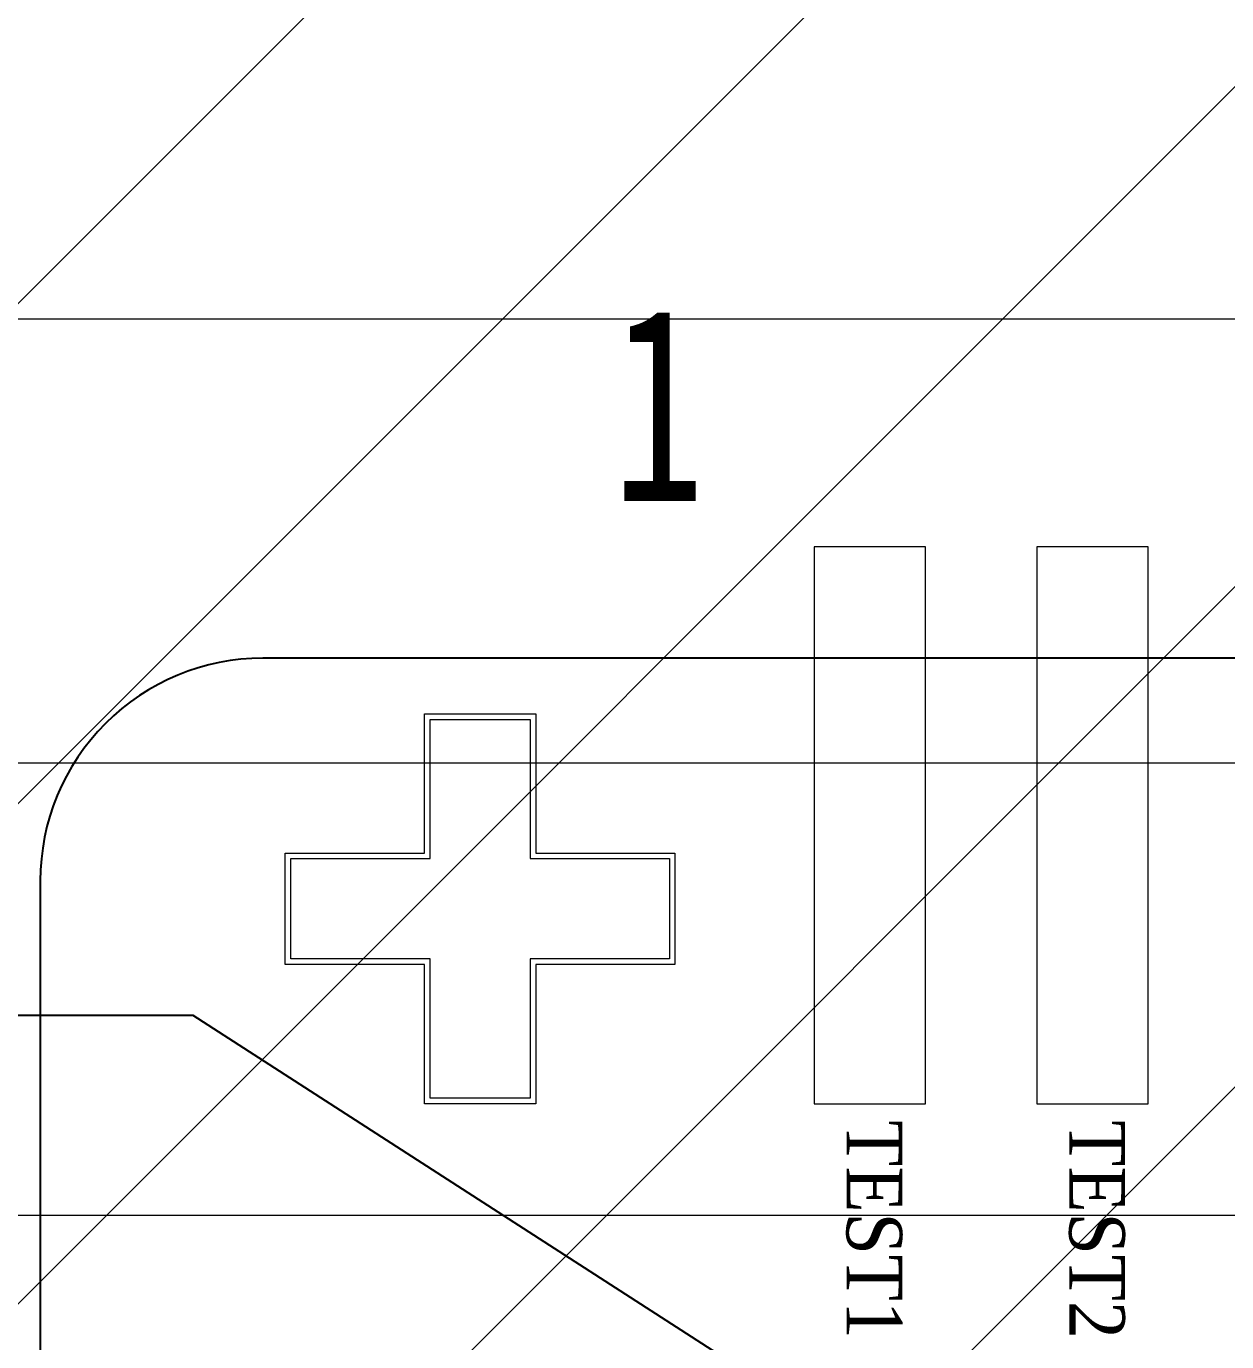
# Model space of a CAD drawing. Header units: millimetres. Extents: x 1845 to 2650, y -178 to 579.
# Drawn here: x 2457.168 to 2458.246, y 283.905 to 285.086 of the extents above; entities that cross this region are included whole.
import ezdxf
from ezdxf.lldxf.tags import DXFTag

# ---------------------------------------------------------------- set-up
doc = ezdxf.new("R2010")
doc.units = ezdxf.units.MM
doc.layers.get('0').update_dxf_attribs({"lineweight": 5})
for name, color, linetype, lineweight in [('CG', 6, 'Continuous', 5), ('ITO', 2, 'Continuous', 5), ('POL', 202, 'Continuous', 5), ('TFPC', 50, 'Continuous', 5)]:
    doc.layers.add(name, color=color, linetype=linetype, lineweight=lineweight)
doc.layers.add('TEXT', color=2, linetype='Continuous')
doc.styles.add('GB2312', font='', dxfattribs={"width": 0.7})
doc.styles.add('STYLE1', font='', dxfattribs={"width": 0.9})
doc.styles.get('GB2312').set_extended_font_data('NSimSun')
doc.styles.get('STYLE1').set_extended_font_data('SimSun')
tags = doc.linetypes.add('CENTER', pattern=[0.6, 0.375, -0.075, 0.075, -0.075]).pattern_tags.tags
tags[10:11] = [DXFTag(74, 4), DXFTag(75, 0), DXFTag(340, '0'), DXFTag(46, 1.0), DXFTag(50, 0.0), DXFTag(44, 0.0), DXFTag(45, 0.0)]
tags[8:9] = [DXFTag(74, 4), DXFTag(75, 0), DXFTag(340, '0'), DXFTag(46, 1.0), DXFTag(50, 0.0), DXFTag(44, 0.0), DXFTag(45, 0.0)]
tags[6:7] = [DXFTag(74, 4), DXFTag(75, 0), DXFTag(340, '0'), DXFTag(46, 1.0), DXFTag(50, 0.0), DXFTag(44, 0.0), DXFTag(45, 0.0)]
tags[4:5] = [DXFTag(74, 4), DXFTag(75, 0), DXFTag(340, '0'), DXFTag(46, 1.0), DXFTag(50, 0.0), DXFTag(44, 0.0), DXFTag(45, 0.0)]

# ---------------------------------------------------------------- blocks, each defined once
blk = doc.blocks.new('R196GRM-001-PNL-V01-A')
at = {"layer": 'ITO', "lineweight": 5}
blk.add_lwpolyline([(1208.9513, -38.1471, 0.303732), (1214.2714, -30.1971), (1214.2714, -6.1871, 0.414214), (1205.6714, 2.4129), (1189.8014, 2.4129, 0.414214), (1181.2014, -6.1871), (1181.2014, -30.1971, 0.303732), (1186.5216, -38.1471)], format="xyb", close=True, dxfattribs=at)
at = {"layer": 'ITO', "color": 3}
for points in [[(1201.2729, -37.5471), (1201.2729, -38.0471), (1201.3729, -38.0471), (1201.3729, -37.5471)], [(1201.4729, -37.5471), (1201.4729, -38.0471), (1201.5729, -38.0471), (1201.5729, -37.5471)]]:
    blk.add_lwpolyline(points, close=True, dxfattribs=at)
at = {"layer": 'ITO'}
for points in [[(1200.9229, -37.9221), (1200.7979, -37.9221), (1200.7979, -37.8221), (1200.9229, -37.8221), (1200.9229, -37.6971), (1201.0229, -37.6971), (1201.0229, -37.8221), (1201.1479, -37.8221), (1201.1479, -37.9221), (1201.0229, -37.9221), (1201.0229, -38.0471), (1200.9229, -38.0471)], [(1200.9279, -37.9171), (1200.8029, -37.9171), (1200.8029, -37.8271), (1200.9279, -37.8271), (1200.9279, -37.7021), (1201.0179, -37.7021), (1201.0179, -37.8271), (1201.1429, -37.8271), (1201.1429, -37.9171), (1201.0179, -37.9171), (1201.0179, -38.0421), (1200.9279, -38.0421)]]:
    blk.add_lwpolyline(points, close=True, dxfattribs=at)
at = {"layer": 'TEXT', "linetype": 'Continuous', "ltscale": 0.2}
blk.add_lwpolyline([(1201.268, -38.3243), (1200.7151, -37.968), (1199.3291, -37.968)], dxfattribs=at)
at = {"layer": 'ITO', "insert": (1201.0917, -37.3321), "char_height": 0.174, "width": 0.219284, "attachment_point": 1, "style": 'GB2312'}
blk.add_mtext('{\\C2;1}', dxfattribs=at)
at = {"layer": 'ITO', "color": 1, "linetype": 'Continuous', "char_height": 0.05, "width": 0.038027, "attachment_point": 4, "rotation": 270, "style": 'STYLE1'}
for s, insert in [('{\\fTimes New Roman|b0|i0|c186|p18;TEST1}', (1201.3266, -38.0619)), ('{\\fTimes New Roman|b0|i0|c186|p18;TEST2}', (1201.5266, -38.0619))]:
    blk.add_mtext(s, dxfattribs=dict(at, insert=insert))
blk = doc.blocks.new('R196GRM-001-PNLA-V01-A')
at = {"layer": 'POL', "lineweight": 5}
blk.add_lwpolyline([(1674.0724, -161.2426, -0.257401), (1670.1329, -154.0971), (1670.1329, -130.0871, -0.414214), (1678.5829, -121.6371), (1694.4529, -121.6371, -0.414214), (1702.9029, -130.0871), (1702.9029, -154.0971, -0.257401), (1698.9634, -161.2426), (1674.0724, -161.2426)], format="xyb", close=True, dxfattribs=at)
at = {"layer": 'ITO', "linetype": 'CENTER', "lineweight": 5}
blk.add_blockref('R196GRM-001-PNL-V01-A', (488.7815, -123.8999), dxfattribs=at)
blk = doc.blocks.new('R196GRK-001-CVL-V01-A')
at = {"layer": 'CG', "linetype": 'Continuous'}
h = blk.add_hatch(dxfattribs=at)
h.set_pattern_fill('ANSI31', color=256, scale=0.1, style=0)
edge = h.paths.add_edge_path(flags=16)
edge.add_line((2173.2977, 305.6313), (2188.0627, 305.6313))
edge.add_arc((2188.0627, 297.2313), 8.4, 0, 90, ccw=False)
edge.add_line((2196.4627, 297.2313), (2196.4627, 274.3283))
edge.add_arc((2189.1627, 274.3283), 7.3, 270, 360, ccw=False)
edge.add_line((2189.1627, 267.0283), (2172.1977, 267.0283))
edge.add_arc((2172.1977, 274.3283), 7.3, 180, 270, ccw=False)
edge.add_line((2164.8977, 274.3283), (2164.8977, 297.2313))
edge.add_arc((2173.2977, 297.2313), 8.4, 90, 180, ccw=False)
edge = h.paths.add_edge_path()
edge.add_line((2163.0002, 298.0148), (2163.0002, 273.5448))
edge.add_arc((2172.8002, 273.5448), 9.8, 180, 270)
edge.add_line((2172.8002, 263.7448), (2188.5602, 263.7448))
edge.add_arc((2188.5602, 273.5448), 9.8, 270, 360)
edge.add_line((2198.3602, 273.5448), (2198.3602, 298.0148))
edge.add_arc((2188.5602, 298.0148), 9.8, 0, 90)
edge.add_line((2188.5602, 307.8148), (2172.8002, 307.8148))
edge.add_arc((2172.8002, 298.0148), 9.8, 90, 180)
at = {"layer": 'CG', "color": 0, "linetype": 'Continuous'}
blk.add_lwpolyline([(2195.8602, 298.0298, 0.414214), (2188.5602, 305.3298), (2172.8002, 305.3298, 0.414214), (2165.5002, 298.0298), (2165.5002, 273.5298, 0.414214), (2172.8002, 266.2298), (2188.5602, 266.2298, 0.414214), (2195.8602, 273.5298)], format="xyb", close=True, dxfattribs=at)

msp = doc.modelspace()

# ---------------------------------------------------------------- linework, layer by layer
at = {"layer": 'TFPC', "linetype": 'Continuous', "lineweight": 25}
msp.add_lwpolyline([(2463.8708, 284.5185), (2457.3808, 284.5185, 0.414214), (2457.1808, 284.3185), (2457.1808, 283.6185, 0.414214), (2457.3808, 283.4185), (2458.0151, 283.4185, -0.198912), (2458.3686, 283.272), (2458.4793, 283.1613, -0.198912), (2458.6258, 282.8078), (2458.6258, 281.5399, 0.198912), (2458.7722, 281.1863), (2459.8964, 280.0622, -0.198912), (2460.1893, 279.3551), (2460.1893, 277.0827, 0.198912), (2460.3357, 276.7291)], format="xyb", dxfattribs=at)

# ---------------------------------------------------------------- block references
at = {"lineweight": 5}
msp.add_blockref('R196GRK-001-CVL-V01-A', (273.6591, 18.1946), dxfattribs=at)
at = {"layer": 'ITO', "lineweight": 5}
msp.add_blockref('R196GRM-001-PNLA-V01-A', (767.8214, 446.0655), dxfattribs=at)

doc.saveas('drawing.dxf')
